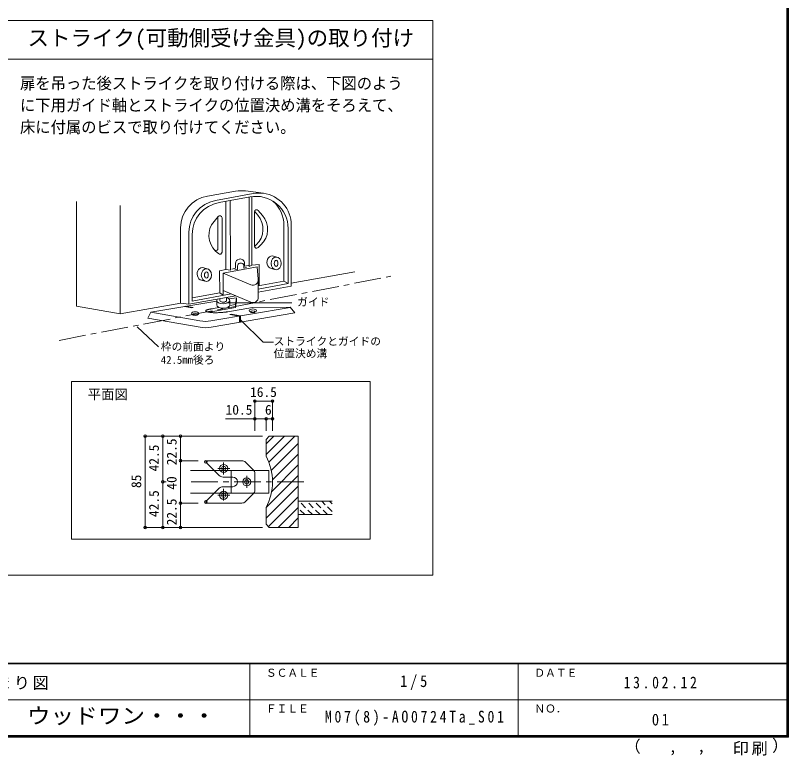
# Model space of a CAD drawing. Units: millimetres, scale not verified. Extents: x -973 to 977, y -763 to 696.
# Drawn here: x 257 to 977, y -718 to -28 of the extents above; entities that cross this region are included whole.
import ezdxf
from ezdxf.enums import TextEntityAlignment as Align

# ---------------------------------------------------------------- set-up
doc = ezdxf.new("R2010")
doc.units = ezdxf.units.MM
doc.header["$LTSCALE"] = 5
doc.header["$PDMODE"] = 32
doc.header["$PDSIZE"] = 2.5
doc.linetypes.add('CHAIN1', pattern=[8, 5, -1, 1, -1])
doc.linetypes.add('DASHED1', pattern=[1.8, 1.2, -0.6])
doc.layers.add('0-C_ハッチ', color=7, linetype='Continuous', lineweight=9)
doc.layers.add('F-1_枠', color=6, linetype='Continuous', lineweight=9)
doc.layers.add('F-0_補助線', color=7, linetype='Continuous')
doc.layers.add('F-A_文字', color=7, linetype='Continuous')
doc.styles.add('ＭＳ ゴシック', font='')
doc.styles.get('ＭＳ ゴシック').set_extended_font_data('MS Gothic')

msp = doc.modelspace()

# ---------------------------------------------------------------- linework, layer by layer
at = {"layer": '0-C_ハッチ', "color": 3}
for p, q in [((-144.125, -33.15), (645.475, -33.15)), ((645.475, -549.667), (645.475, -33.15)), ((645.475, -69.15), (-144.125, -69.15)), ((490.173, -423.416), (493.173, -420.416)), ((490.173, -423.416), (490.173, -438.916)), ((493.173, -420.416), (520.174, -420.416)), ((520.174, -505.416), (520.174, -420.416)), ((490.173, -486.916), (490.173, -502.416)), ((493.174, -505.416), (490.174, -502.416)), ((493.174, -505.416), (520.174, -505.416)), ((645.475, -549.667), (-144.125, -549.667))]:
    msp.add_line(p, q, dxfattribs=at)
at = {"layer": '0-C_ハッチ'}
for p, q in [((435.57, -196.715), (461.757, -192.219)), ((470.983, -191.956), (487.641, -194.12)), ((478.218, -194.358), (442.956, -200.883)), ((475.25, -197.448), (446.501, -202.767)), ((456.897, -201.034), (456.977, -265.758)), ((474.41, -198.165), (474.41, -262.451)), ((477.056, -261.128), (477.056, -197.729)), ((452.788, -264.961), (452.788, -201.731)), ((441.7, -220.273), (445.63, -215.702)), ((479.36, -243.27), (479.36, -211.398)), ((482.476, -214.491), (479.416, -210.93)), ((486.806, -214.666), (482.877, -210.095)), ((445.398, -245.563), (445.398, -215.971)), ((449.146, -248.877), (449.146, -217.005)), ((410.646, -226.282), (410.646, -296.451)), ((506.753, -275.906), (506.753, -224.006)), ((510.709, -226.947), (510.709, -278.13)), ((513.677, -223.857), (513.677, -280.663)), ((418.414, -230.382), (418.414, -297.46)), ((421.382, -232.368), (421.382, -294.465)), ((481.006, -242.103), (479.391, -243.621)), ((485.336, -242.278), (482.73, -244.728)), ((443.17, -247.885), (445.777, -250.335)), ((465.341, -255.383), (464.986, -255.458)), ((466.057, -259.06), (465.809, -259.112)), ((497.03, -252.677), (500.267, -253.563)), ((432.106, -263.617), (435.342, -264.503)), ((452.788, -264.961), (446.871, -266.199)), ((450.178, -268.411), (481.758, -262.629)), ((452.788, -264.961), (456.977, -265.758)), ((461.805, -263.901), (458.2, -264.656)), ((463.582, -265.023), (461.059, -265.551)), ((461.805, -259.373), (461.805, -263.901)), ((463.582, -261.853), (463.582, -265.023)), ((469.431, -261.801), (469.431, -263.799)), ((471.955, -263.27), (469.431, -263.799)), ((470.161, -259.298), (470.161, -262.152)), ((473.766, -261.398), (470.161, -262.152)), ((474.41, -262.451), (477.056, -261.128)), ((477.056, -261.128), (483.691, -260.467)), ((482.931, -274.181), (481.758, -262.629)), ((483.691, -260.467), (483.691, -280.253)), ((494.95, -264.182), (498.186, -265.068)), ((476.016, -279.294), (450.177, -268.414)), ((450.178, -268.411), (450.178, -288.909)), ((430.025, -275.122), (433.262, -276.008)), ((482.956, -274.686), (482.956, -291.001)), ((482.956, -280.391), (506.753, -275.906)), ((510.709, -278.13), (482.956, -283.446)), ((482.956, -286.08), (513.677, -280.663)), ((510.709, -278.13), (506.753, -275.906)), ((447.091, -286.705), (421.382, -291.466)), ((421.382, -294.465), (457.525, -287.823)), ((476.016, -295.609), (450.178, -284.729)), ((382.913, -304.804), (444.198, -294.476)), ((418.414, -297.46), (462.113, -289.755)), ((444.198, -293.959), (444.198, -298.135)), ((447.26, -293.959), (447.26, -292.374)), ((453.435, -293.959), (453.435, -291.285)), ((462.562, -291.381), (455.786, -292.523)), ((456.497, -293.959), (456.497, -298.135)), ((462.562, -291.381), (461.655, -297.818)), ((462.562, -294.139), (461.655, -300.576)), ((462.562, -294.139), (462.562, -291.381)), ((410.741, -296.463), (418.414, -297.46)), ((414.13, -299.543), (421.169, -300.775)), ((415.263, -299.352), (422.225, -300.571)), ((421.169, -300.775), (422.225, -300.571)), ((436.248, -302.356), (436.457, -302.302)), ((436.457, -302.302), (436.656, -302.257)), ((436.656, -302.257), (436.842, -302.217)), ((436.842, -302.217), (437.015, -302.18)), ((437.015, -302.18), (437.173, -302.147)), ((437.072, -304.912), (461.655, -300.576)), ((437.173, -302.147), (437.318, -302.118)), ((437.318, -302.118), (437.448, -302.091)), ((437.448, -302.091), (437.564, -302.068)), ((437.564, -302.068), (437.667, -302.048)), ((437.667, -302.048), (437.755, -302.032)), ((437.755, -302.032), (438.291, -301.937)), ((438.291, -301.937), (438.877, -301.834)), ((512.577, -300.453), (438.842, -313.026)), ((438.877, -301.834), (439.514, -301.722)), ((439.514, -301.722), (440.201, -301.601)), ((440.201, -301.601), (440.939, -301.471)), ((440.939, -301.472), (446.428, -300.504)), ((477.666, -300.366), (454.642, -304.426)), ((456.373, -298.75), (461.655, -297.818)), ((461.655, -297.818), (461.655, -300.576)), ((512.56, -300.254), (477.666, -300.366)), ((517.009, -305.441), (512.63, -300.282)), ((379.983, -310.307), (382.844, -304.85)), ((382.912, -305.001), (428.626, -313.004)), ((433.923, -303.595), (433.95, -303.461)), ((433.942, -303.734), (433.923, -303.595)), ((434.007, -303.877), (433.942, -303.734)), ((433.95, -303.461), (434.022, -303.332)), ((434.135, -304.02), (434.007, -303.877)), ((434.022, -303.332), (434.141, -303.207)), ((434.341, -304.161), (434.135, -304.02)), ((434.141, -303.207), (434.304, -303.086)), ((434.304, -303.086), (434.514, -302.97)), ((434.626, -304.299), (434.341, -304.161)), ((434.514, -302.97), (434.769, -302.859)), ((434.991, -304.434), (434.626, -304.299)), ((434.769, -302.859), (435.042, -302.754)), ((435.434, -304.565), (434.991, -304.434)), ((435.042, -302.754), (435.305, -302.657)), ((435.305, -302.657), (435.556, -302.569)), ((435.956, -304.694), (435.434, -304.565)), ((435.556, -302.569), (435.797, -302.49)), ((435.797, -302.49), (436.028, -302.419)), ((436.558, -304.819), (435.956, -304.694)), ((436.028, -302.419), (436.248, -302.356)), ((437.238, -304.942), (436.558, -304.819)), ((437.965, -305.054), (437.238, -304.942)), ((438.706, -305.15), (437.965, -305.054)), ((439.461, -305.228), (438.706, -305.15)), ((439.105, -318.926), (517.009, -305.441)), ((440.23, -305.289), (439.461, -305.228)), ((441.013, -305.332), (440.23, -305.289)), ((441.809, -305.359), (441.013, -305.332)), ((442.62, -305.368), (441.809, -305.359)), ((443.444, -305.36), (442.62, -305.368)), ((444.265, -305.341), (443.444, -305.36)), ((445.065, -305.317), (444.265, -305.341)), ((445.843, -305.288), (445.065, -305.317)), ((446.6, -305.254), (445.843, -305.288)), ((447.335, -305.215), (446.6, -305.254)), ((448.05, -305.171), (447.335, -305.215)), ((448.743, -305.122), (448.05, -305.171)), ((449.415, -305.068), (448.743, -305.122)), ((450.049, -305.013), (449.415, -305.068)), ((450.63, -304.961), (450.049, -305.013)), ((451.157, -304.912), (450.63, -304.961)), ((451.631, -304.866), (451.157, -304.912)), ((452.051, -304.824), (451.631, -304.866)), ((452.418, -304.785), (452.051, -304.824)), ((452.731, -304.749), (452.418, -304.785)), ((452.991, -304.716), (452.731, -304.749)), ((453.276, -304.665), (452.991, -304.716)), ((453.584, -304.611), (453.276, -304.665)), ((453.914, -304.553), (453.584, -304.611)), ((454.267, -304.491), (453.914, -304.553)), ((454.642, -304.425), (454.267, -304.491)), ((456.579, -306.973), (457.706, -306.781)), ((456.579, -306.973), (465.344, -308.507)), ((457.706, -306.781), (466.471, -308.315)), ((465.344, -308.507), (465.344, -314.384)), ((466.471, -308.315), (466.471, -314.189)), ((428.779, -318.91), (379.983, -310.307)), ((587.243, -369.58), (308.907, -369.58)), ((308.907, -516.236), (308.907, -369.58)), ((446.545, -456.952), (434.466, -444.873)), ((467.602, -443.166), (435.174, -443.166)), ((471.138, -444.631), (478.209, -451.702)), ((450.08, -458.416), (459.174, -458.416)), ((479.674, -455.237), (479.674, -470.595)), ((450.08, -467.416), (459.174, -467.416)), ((446.545, -468.881), (434.466, -480.959)), ((478.209, -474.131), (471.138, -481.202)), ((467.602, -482.666), (435.174, -482.666))]:
    msp.add_line(p, q, dxfattribs=at)
at = {"layer": '0-C_ハッチ', "color": 2}
for p, q in [((313.797, -299.254), (313.797, -201.837)), ((354.246, -306.366), (354.246, -205.394)), ((513.677, -277.736), (572.938, -267.25)), ((520.174, -480.916), (551.719, -480.916)), ((520.174, -493.416), (551.719, -493.416))]:
    msp.add_line(p, q, dxfattribs=at)
at = {"layer": '0-C_ハッチ', "color": 4, "linetype": 'CHAIN1'}
for p, q in [((297.641, -331.166), (606.252, -271.472)), ((450.674, -444.925), (450.674, -455.915)), ((445.347, -450.416), (456.456, -450.416)), ((457.674, -452.416), (457.674, -473.416)), ((472.174, -457.348), (472.174, -468.457)), ((420.379, -462.916), (527.53, -462.916)), ((450.674, -469.532), (450.674, -480.402)), ((445.347, -475.416), (456.456, -475.416))]:
    msp.add_line(p, q, dxfattribs=at)
at = {"layer": '0-C_ハッチ', "color": 4}
for p, q in [((453.303, -296.286), (514.293, -296.286)), ((370.147, -318.655), (389.91, -337.255)), ((496.173, -387.607), (479.674, -387.607)), ((479.674, -387.607), (479.674, -404.107)), ((496.173, -387.607), (496.173, -404.107)), ((490.174, -404.107), (452.487, -404.107)), ((479.674, -404.107), (479.674, -415.357)), ((490.174, -404.107), (490.174, -415.357)), ((490.174, -404.107), (496.173, -404.107)), ((496.173, -404.107), (496.173, -415.357)), ((377.6, -420.416), (393.648, -420.416)), ((377.6, -420.416), (377.6, -505.416)), ((393.648, -420.416), (486.879, -420.416)), ((394.072, -420.416), (394.072, -462.916)), ((410.544, -420.416), (410.544, -443.166)), ((507.202, -420.416), (490.174, -437.445)), ((497.303, -420.416), (490.174, -427.545)), ((517.102, -420.416), (492.812, -444.706)), ((520.174, -427.244), (495.067, -452.351)), ((520.174, -437.144), (496.174, -461.143)), ((410.544, -443.166), (427.015, -443.166)), ((520.174, -447.043), (495.389, -471.828)), ((520.174, -456.943), (490.189, -486.927)), ((394.072, -462.916), (394.072, -505.416)), ((394.072, -462.916), (397.062, -462.916)), ((520.174, -466.842), (490.174, -496.842)), ((520.174, -476.742), (492.336, -504.579)), ((410.544, -482.666), (410.544, -505.416)), ((520.174, -486.641), (501.398, -505.416)), ((520.174, -496.54), (511.298, -505.416)), ((377.6, -505.416), (393.648, -505.416)), ((393.648, -505.416), (486.879, -505.416))]:
    msp.add_line(p, q, dxfattribs=at)
at = {"layer": '0-C_ハッチ', "color": 6}
for p, q in [((492.674, -452.416), (419.67, -452.416)), ((492.674, -452.416), (492.674, -473.416)), ((492.674, -473.416), (419.67, -473.416))]:
    msp.add_line(p, q, dxfattribs=at)
at = {"layer": '0-C_ハッチ', "color": 4, "linetype": 'DASHED1'}
for p, q in [((533.386, -493.416), (520.886, -480.916)), ((540.457, -493.416), (527.957, -480.916)), ((547.528, -493.416), (535.028, -480.916)), ((551.719, -490.536), (542.099, -480.916)), ((551.719, -483.465), (549.17, -480.916)), ((526.315, -493.416), (520.174, -487.275))]:
    msp.add_line(p, q, dxfattribs=at)
at = {"layer": '0-C_ハッチ'}
for points in [[(446.871, -266.199), (447.091, -286.705), (450.178, -288.909)], [(308.907, -516.236), (587.243, -516.236), (587.243, -369.58)]]:
    msp.add_lwpolyline(points, dxfattribs=at)
at = {"layer": '0-C_ハッチ', "color": 2}
msp.add_lwpolyline([(410.741, -296.463), (354.246, -306.366), (313.797, -299.254)], dxfattribs=at)
at = {"layer": '0-C_ハッチ', "color": 4}
for points in [[(466.713, -312.227), (487.352, -332.866), (497.164, -332.866)], [(410.544, -443.166), (410.544, -482.666), (427.015, -482.666)]]:
    msp.add_lwpolyline(points, dxfattribs=at)
at = {"layer": '0-C_ハッチ'}
for centre, radius in [((450.674, -450.416), 3.75), ((450.674, -450.416), 1.95), ((472.174, -462.916), 3.75), ((472.174, -462.916), 1.95), ((450.674, -475.416), 3.75), ((450.674, -475.416), 1.95)]:
    msp.add_circle(centre, radius, dxfattribs=at)
for centre, radius, start, end in [((467.215, -221.718), 30, 82.7856, 100.48305), ((483.677, -223.857), 30, 82.48094, 100.48305), ((483.677, -223.857), 30, 0, 82.48094), ((440.646, -226.282), 30, 99.74095, 180), ((448.414, -230.382), 30, 100.48305, 180), ((480.709, -226.947), 30, 0, 100.48305), ((476.753, -224.006), 30, 0, 48.66116), ((451.382, -232.368), 30, 99.36428, 180), ((447.146, -217.005), 2, 0, 139.31549), ((481.36, -211.398), 2, 40.68451, 180), ((467.31, -227.529), 20, 313.21984, 40.68451), ((471.64, -227.704), 20, 313.21984, 40.68451), ((456.866, -233.311), 20, 139.31549, 226.78016), ((481.36, -243.27), 2, 180, 313.21984), ((443.398, -245.563), 2, 249.98399, 0), ((447.146, -248.877), 2, 226.78016, 0), ((465.805, -259.373), 4, 101.82187, 180), ((466.382, -261.853), 2.8, 101.82187, 180), ((466.161, -259.298), 4, 0, 101.82187), ((466.631, -261.801), 2.8, 0, 101.82187), ((477.956, -274.686), 5, 247.16514, 5.79361), ((477.956, -291.001), 5, 247.16514, 0), ((512.56, -300.354), 0.1, 279.67723, 90.18383), ((382.929, -304.902), 0.1, 99.56556, 260.07017), ((433.8, -283.453), 30, 260.07017, 279.67723), ((433.988, -289.366), 30, 260.001, 279.82085), ((435.174, -444.166), 1, 90, 225), ((467.602, -448.166), 5, 45, 90), ((474.674, -455.237), 5, 0, 45), ((450.08, -453.416), 5, 225, 270), ((459.174, -462.916), 4.5, 270, 90), ((450.08, -472.416), 5, 90, 135), ((474.674, -470.595), 5, 315, 360), ((435.174, -481.666), 1, 135, 270), ((467.602, -477.666), 5, 270, 315)]:
    msp.add_arc(centre, radius, start, end, dxfattribs=at)
at = {"layer": '0-C_ハッチ', "color": 3}
msp.add_arc((445.174, -462.916), 51, 331.92743, 28.07257, dxfattribs=at)
at = {"layer": '0-C_ハッチ'}
for centre, major_axis, ratio, start_param, end_param in [((495.697, -258.347), (0, 5.909), 0.8, 5.9972568, 9.2661127), ((430.772, -269.287), (0, 5.909), 0.8, 5.9972568, 9.2661127), ((450.348, -293.959), (6.15, 0), 0.5, 2.7689685, 7.3280663), ((450.348, -293.959), (3.087, 0), 0.5, 3.1415927, 6.2831853), ((450.348, -298.135), (6.15, 0), 0.5, 3.1415927, 6.2831853)]:
    msp.add_ellipse(centre, major_axis=major_axis, ratio=ratio, start_param=start_param, end_param=end_param, dxfattribs=at)
for centre, major_axis, ratio in [((499.503, -259.392), (0, 5.909), 0.8), ((499.503, -259.392), (0, 2.909), 0.593777), ((434.579, -270.332), (0, 5.909), 0.8), ((434.579, -270.332), (0, 2.909), 0.593777), ((477.829, -303.459), (3.31, 0), 0.5), ((424.061, -306.089), (3.31, 0), 0.5), ((424.188, -307.017), (2.184, 0), 0.4), ((477.956, -304.388), (2.184, 0), 0.4)]:
    msp.add_ellipse(centre, major_axis=major_axis, ratio=ratio, dxfattribs=at)
for p in [(479.674, -387.607), (496.173, -387.607), (479.674, -404.107), (490.174, -404.107), (496.173, -404.107), (377.6, -420.416), (394.072, -420.416), (410.544, -420.416), (410.544, -443.166), (434.174, -444.166), (394.072, -462.916), (410.544, -482.666), (434.174, -481.666), (377.6, -505.416), (394.072, -505.416), (410.544, -505.416)]:
    msp.add_point(p, dxfattribs=at)
at = {"layer": 'F-1_枠'}
for p, q in [((974.986, 695.833), (974.986, -700.833)), ((975.82, 695.833), (975.82, -700.833)), ((976.653, 695.833), (976.653, -700.833)), ((976.653, -631.667), (-973.347, -631.667)), ((976.653, -632.5), (-973.347, -632.5)), ((474.986, -632.5), (474.986, -699.167)), ((724.986, -632.5), (724.986, -699.167)), ((1.653, -665.833), (974.986, -665.834)), ((976.653, -699.167), (-973.347, -699.167)), ((976.653, -700), (-973.347, -700)), ((976.653, -700.833), (-973.347, -700.833))]:
    msp.add_line(p, q, dxfattribs=at)

# ---------------------------------------------------------------- texts
at = {"layer": '0-C_ハッチ', "style": 'ＭＳ ゴシック'}
for s, height, p in [('ストライク(可動側受け金具)の取り付け', 14.66, (268.075, -61.15)), ('ガイド', 7.331, (519.093, -301.286)), ('ストライクとガイドの', 7.331, (497.164, -337.866)), ('枠の前面より', 7.331, (392.176, -342.747)), ('42.5㎜後ろ', 7.331, (392.176, -355.166)), ('位置決め溝', 7.331, (497.164, -349.204)), ('平面図', 9.164, (324.089, -388.648)), ('16.5', 9.164, (475.303, -386.607)), ('10.5', 9.164, (452.487, -403.107)), ('6', 9.164, (489.145, -403.107))]:
    msp.add_text(s, height=height, dxfattribs=at).set_placement(p, align=Align.BOTTOM_LEFT)
at = {"layer": '0-C_ハッチ', "style": 'ＭＳ ゴシック', "width": 0.95}
for s, p in [('扉を吊った後ストライクを取り付ける際は、下図のよう', (261.041, -100.478)), ('に下用ガイド軸とストライクの位置決め溝をそろえて、', (261.041, -120.878)), ('床に付属のビスで取り付けてください。', (261.041, -141.278))]:
    msp.add_text(s, height=11, dxfattribs=at).set_placement(p, align=Align.BOTTOM_LEFT)
at = {"layer": '0-C_ハッチ', "style": 'ＭＳ ゴシック'}
for s, p in [('22.5', (409.592, -447.416)), ('42.5', (393.072, -453.166)), ('85', (376.649, -468.666)), ('40', (409.544, -470.166)), ('42.5', (393.072, -495.666)), ('22.5', (409.592, -503.416))]:
    msp.add_text(s, height=9.164, rotation=90, dxfattribs=at).set_placement(p, align=Align.BOTTOM_LEFT)
at = {"layer": 'F-0_補助線', "insert": (185.035, -656.798), "char_height": 11, "attachment_point": 7, "style": 'ＭＳ ゴシック'}
msp.add_mtext('\\T1.17;建具納まり図', dxfattribs=at)
at = {"layer": 'F-A_文字', "style": 'ＭＳ ゴシック'}
for s, height, p in [('ＳＣＡＬＥ', 7.331, (489.986, -646.667)), ('ＤＡＴＥ', 7.331, (739.986, -646.667)), ('ＦＩＬＥ', 7.331, (489.986, -680)), ('ＮＯ．', 7.331, (739.986, -680.001)), ('（', 11, (823.992, -718.052)), ('）', 11, (961.387, -717.355)), (',', 11, (891.686, -717.588)), (',', 11, (865.199, -718.052))]:
    msp.add_text(s, height=height, dxfattribs=at).set_placement(p, align=Align.BOTTOM_LEFT)
at = {"layer": 'F-A_文字', "style": 'ＭＳ ゴシック', "width": 1.1}
msp.add_text('ウッドワン・・・', height=14.66, dxfattribs=at).set_placement((267.486, -692.5), align=Align.BOTTOM_LEFT)
at = {"layer": 'F-A_文字', "char_height": 11, "attachment_point": 7, "style": 'ＭＳ ゴシック'}
for s, insert in [('\\T1.38;\\W0.9;1/5', (614.986, -656.667)), ('\\T1.39;\\W0.85;13.02.12', (823.111, -655.417)), ('\\T1.4;\\W0.85;M07(8)-AO0724Ta_S01', (544.986, -690.001)), ('\\T1.36;\\W0.9;01', (849.361, -690.001)), ('\\T1.17;印刷', (924.678, -717.82))]:
    msp.add_mtext(s, dxfattribs=dict(at, insert=insert))

doc.saveas('drawing.dxf')
